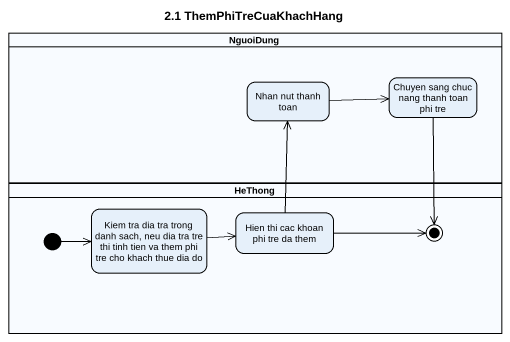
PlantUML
@startuml
title 2.1 ThemPhiTreCuaKhachHang
hide empty description
state NguoiDung <<partition>> {
  state "Nhan nut thanh toan" as Nhan_nut_thanh_toan
  state "Chuyen sang chuc nang thanh toan phi tre" as Chuyen_sang_chuc_nang_thanh
}
state HeThong <<partition>> {
  state "Kiem tra dia tra trong danh sach, neu dia tra tre thi tinh tien va them phi tre cho khach thue dia do" as Kiem_tra_dia_tra_trong_danh
  state "Hien thi cac khoan phi tre da them" as Hien_thi_cac_khoan_phi_tre
  state final1 <<end>>
  [*] -right-> Kiem_tra_dia_tra_trong_danh
}
Nhan_nut_thanh_toan -right-> Chuyen_sang_chuc_nang_thanh
Chuyen_sang_chuc_nang_thanh --> final1
Kiem_tra_dia_tra_trong_danh -right-> Hien_thi_cac_khoan_phi_tre
Hien_thi_cac_khoan_phi_tre -up-> Nhan_nut_thanh_toan
Hien_thi_cac_khoan_phi_tre -right-> final1
@enduml
